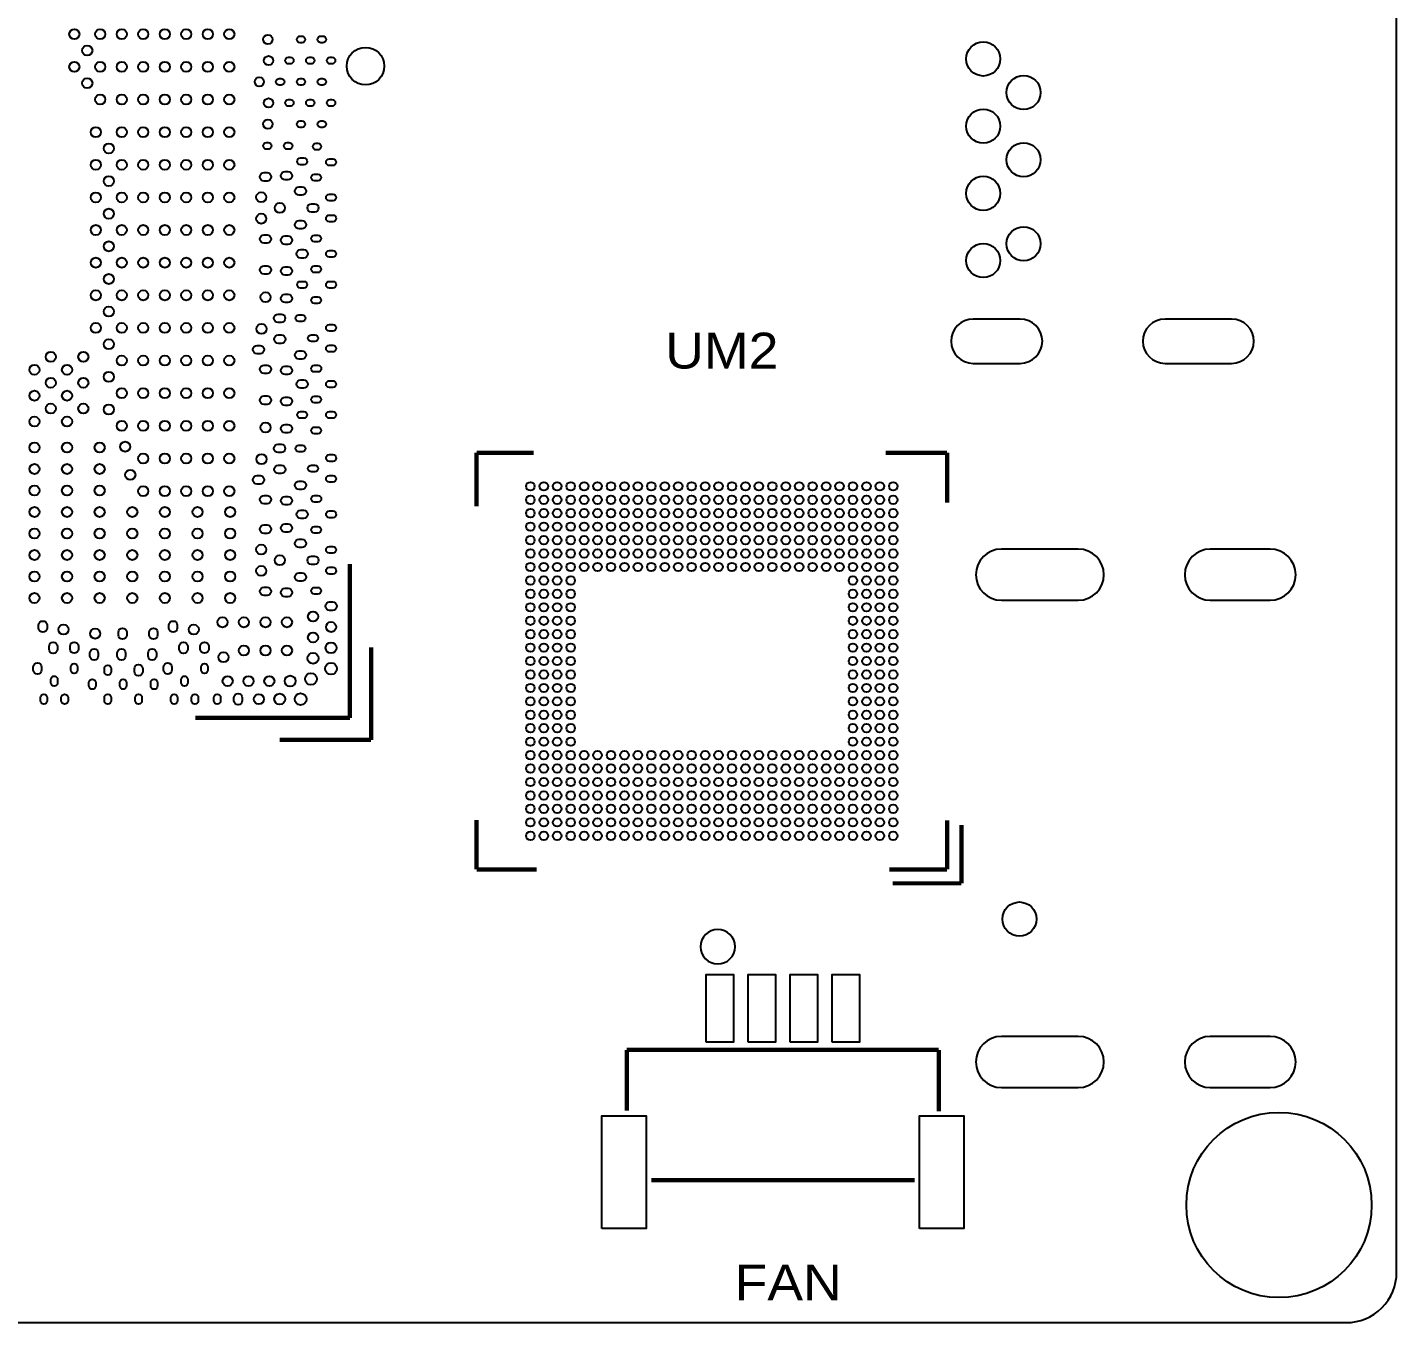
# Model space of a CAD drawing. Extents: x 0 to 88, y 0 to 70.
# Drawn here: x 47.26 to 88, y 0 to 38.54 of the extents above; entities that cross this region are included whole.
import ezdxf

# ---------------------------------------------------------------- set-up
doc = ezdxf.new("R2010")
doc.units = 0
doc.header["$MEASUREMENT"] = 0
for name, color, linetype in [('BG_OUTLINE', 7, 'CONTINUOUS'), ('BG_SILKSCREEN_TOP', 212, 'CONTINUOUS'), ('PG_WB-SILK-R01-TOP', 12, 'CONTINUOUS'), ('PIN_TOP', 92, 'CONTINUOUS'), ('RD_SILKSCREEN_TOP', 140, 'CONTINUOUS')]:
    doc.layers.add(name, color=color, linetype=linetype)

msp = doc.modelspace()

# ---------------------------------------------------------------- linework, layer by layer
at = {"layer": 'BG_OUTLINE'}
for points in [[(88.00084, 1.500124), (88.00084, 68.49999)], [(1.49987, 0), (86.50097, 0)]]:
    msp.add_lwpolyline(points, dxfattribs=at)
msp.add_lwpolyline([(86.50097, 0, 0.414214), (88.00084, 1.500124)], format="xyb", dxfattribs=at)
at = {"layer": 'PG_WB-SILK-R01-TOP'}
for points in [[(62.324742, 25.886918, 0.127, 0.127, 0), (60.62472, 25.886918, 0.127, 0.127, 0)], [(60.62472, 25.886918, 0.127, 0.127, 0), (60.62472, 24.292052, 0.127, 0.127, 0)], [(74.624692, 25.886918, 0.127, 0.127, 0), (72.800718, 25.886918, 0.127, 0.127, 0)], [(74.624692, 24.39797, 0.127, 0.127, 0), (74.624692, 25.886918, 0.127, 0.127, 0)], [(56.855614, 17.994122, 0.127, 0.127, 0), (56.855614, 22.572472, 0.127, 0.127, 0)], [(57.487566, 17.340072, 0.127, 0.127, 0), (57.487566, 20.098512, 0.127, 0.127, 0)], [(52.252626, 17.994122, 0.127, 0.127, 0), (56.855614, 17.994122, 0.127, 0.127, 0)], [(54.762146, 17.340072, 0.127, 0.127, 0), (57.487566, 17.340072, 0.127, 0.127, 0)], [(60.62472, 14.955012, 0.127, 0.127, 0), (60.62472, 13.487146, 0.127, 0.127, 0)], [(74.624692, 13.487146, 0.127, 0.127, 0), (74.624692, 14.948916, 0.127, 0.127, 0)], [(75.051666, 13.072872, 0.127, 0.127, 0), (75.051666, 14.81074, 0.127, 0.127, 0)], [(60.62472, 13.487146, 0.127, 0.127, 0), (62.415674, 13.487146, 0.127, 0.127, 0)], [(72.90181, 13.487146, 0.127, 0.127, 0), (74.624692, 13.487146, 0.127, 0.127, 0)], [(73.010522, 13.072872, 0.127, 0.127, 0), (75.051666, 13.072872, 0.127, 0.127, 0)], [(65.09385, 6.30809, 0.127, 0.127, 0), (65.09385, 8.11403, 0.127, 0.127, 0)], [(65.09385, 8.11403, 0.127, 0.127, 0), (66.80581, 8.11403, 0.127, 0.127, 0)], [(66.80581, 8.11403, 0.127, 0.127, 0), (74.37755, 8.11403, 0.127, 0.127, 0)], [(74.37755, 8.11403, 0.127, 0.127, 0), (74.37755, 6.28777, 0.127, 0.127, 0)], [(73.66, 4.24307, 0.127, 0.127, 0), (65.8241, 4.24307, 0.127, 0.127, 0)]]:
    msp.add_lwpolyline(points, format="xyseb", dxfattribs=at)
msp.add_lwpolyline([(68.315586, 11.186668, 1), (67.287014, 11.186632, 1)], format="xyb", close=True, dxfattribs=at)
at = {"layer": 'PIN_TOP'}
for points in [[(55.375683, 38.285547), (55.425721, 38.285547, -1), (55.425721, 38.085649), (55.375683, 38.085649, -1)], [(55.995697, 38.285547), (56.045735, 38.285547, -1), (56.045735, 38.085649), (55.995697, 38.085649, -1)], [(55.030497, 37.655627), (55.080535, 37.655627, -1), (55.080535, 37.455729), (55.030497, 37.455729, -1)], [(55.650511, 37.655627), (55.700549, 37.655627, -1), (55.700549, 37.455729), (55.650511, 37.455729, -1)], [(56.270525, 37.655627), (56.320563, 37.655627, -1), (56.320563, 37.455729), (56.270525, 37.455729, -1)], [(54.755669, 37.025707), (54.805707, 37.025707, -1), (54.805707, 36.825809), (54.755669, 36.825809, -1)], [(55.375683, 37.025707), (55.425721, 37.025707, -1), (55.425721, 36.825809), (55.375683, 36.825809, -1)], [(55.995697, 37.025707), (56.045735, 37.025707, -1), (56.045735, 36.825809), (55.995697, 36.825809, -1)], [(55.030497, 36.395787), (55.080535, 36.395787, -1), (55.080535, 36.195889), (55.030497, 36.195889, -1)], [(55.650511, 36.395787), (55.700549, 36.395787, -1), (55.700549, 36.195889), (55.650511, 36.195889, -1)], [(56.270525, 36.395787), (56.320563, 36.395787, -1), (56.320563, 36.195889), (56.270525, 36.195889, -1)], [(55.375683, 35.765613), (55.425721, 35.765613, -1), (55.425721, 35.565715), (55.375683, 35.565715, -1)], [(55.995697, 35.765613), (56.045735, 35.765613, -1), (56.045735, 35.565715), (55.995697, 35.565715, -1)], [(54.372891, 35.116389), (54.422929, 35.116389, -1), (54.422929, 34.916491), (54.372891, 34.916491, -1)], [(54.992905, 35.116389), (55.042943, 35.116389, -1), (55.042943, 34.916491), (54.992905, 34.916491, -1)], [(55.850409, 35.096323), (55.900447, 35.096323, -1), (55.900447, 34.896425), (55.850409, 34.896425, -1)], [(55.485538, 34.457767), (55.385462, 34.457767, -1), (55.385462, 34.657665), (55.485538, 34.657665, -1)], [(56.345582, 34.430843), (56.245506, 34.430843, -1), (56.245506, 34.630741), (56.345582, 34.630741, -1)], [(54.924579, 34.254694), (55.009669, 34.254694, -1), (55.009669, 34.004758), (54.924579, 34.004758, -1)], [(54.304565, 34.220658), (54.389655, 34.220658, -1), (54.389655, 33.970722), (54.304565, 33.970722, -1)], [(55.903114, 33.977707), (55.803038, 33.977707, -1), (55.803038, 34.177605), (55.903114, 34.177605, -1)], [(55.342155, 33.796224), (55.427245, 33.796224, -1), (55.427245, 33.546288), (55.342155, 33.546288, -1)], [(56.345582, 33.380807), (56.245506, 33.380807, -1), (56.245506, 33.580705), (56.345582, 33.580705, -1)], [(55.715789, 33.29559), (55.800879, 33.29559, -1), (55.800879, 33.045654), (55.715789, 33.045654, -1)], [(55.342155, 32.79521), (55.427245, 32.79521, -1), (55.427245, 32.545274), (55.342155, 32.545274, -1)], [(56.345582, 32.760793), (56.245506, 32.760793, -1), (56.245506, 32.960691), (56.345582, 32.960691, -1)], [(54.304565, 32.370776), (54.389655, 32.370776, -1), (54.389655, 32.12084), (54.304565, 32.12084, -1)], [(54.924579, 32.33674), (55.009669, 32.33674, -1), (55.009669, 32.086804), (54.924579, 32.086804, -1)], [(55.903114, 32.163639), (55.803038, 32.163639, -1), (55.803038, 32.363537), (55.903114, 32.363537, -1)], [(55.392955, 31.930086), (55.478045, 31.930086, -1), (55.478045, 31.68015), (55.392955, 31.68015, -1)], [(56.345582, 31.705169), (56.245506, 31.705169, -1), (56.245506, 31.905067), (56.345582, 31.905067, -1)], [(54.304565, 31.452566), (54.389655, 31.452566, -1), (54.389655, 31.20263), (54.304565, 31.20263, -1)], [(54.924579, 31.419038), (55.009669, 31.419038, -1), (55.009669, 31.169102), (54.924579, 31.169102, -1)], [(55.903114, 31.246191), (55.803038, 31.246191, -1), (55.803038, 31.446089), (55.903114, 31.446089, -1)], [(55.485538, 30.786959), (55.385462, 30.786959, -1), (55.385462, 30.986857), (55.485538, 30.986857, -1)], [(56.345582, 30.786959), (56.245506, 30.786959, -1), (56.245506, 30.986857), (56.345582, 30.986857, -1)], [(54.924579, 30.604968), (55.009669, 30.604968, -1), (55.009669, 30.355032), (54.924579, 30.355032, -1)], [(55.903114, 30.327981), (55.803038, 30.327981, -1), (55.803038, 30.527879), (55.903114, 30.527879, -1)], [(54.722141, 30.014672), (54.807231, 30.014672, -1), (54.807231, 29.764736), (54.722141, 29.764736, -1)], [(55.434738, 29.789755), (55.334662, 29.789755, -1), (55.334662, 29.989653), (55.434738, 29.989653, -1)], [(75.402186, 28.544774), (76.799186, 28.544774, 1), (76.799186, 29.865574), (75.402186, 29.865574, 1)], [(81.110074, 28.544774), (83.091274, 28.544774, 1), (83.091274, 29.865574), (81.110074, 29.865574, 1)], [(54.727983, 29.390086), (54.813073, 29.390086, -1), (54.813073, 29.14015), (54.727983, 29.14015, -1)], [(55.808372, 29.195141), (55.708296, 29.195141, -1), (55.708296, 29.395039), (55.808372, 29.395039, -1)], [(56.345582, 29.505275), (56.245506, 29.505275, -1), (56.245506, 29.705173), (56.345582, 29.705173, -1)], [(54.095777, 29.080206), (54.180867, 29.080206, -1), (54.180867, 28.83027), (54.095777, 28.83027, -1)], [(56.345582, 28.885261), (56.245506, 28.885261, -1), (56.245506, 29.085159), (56.345582, 29.085159, -1)], [(55.342155, 28.919678), (55.427245, 28.919678, -1), (55.427245, 28.669742), (55.342155, 28.669742, -1)], [(54.304565, 28.494482), (54.389655, 28.494482, -1), (54.389655, 28.244546), (54.304565, 28.244546, -1)], [(54.924579, 28.461208), (55.009669, 28.461208, -1), (55.009669, 28.211272), (54.924579, 28.211272, -1)], [(55.90413, 28.289123), (55.804054, 28.289123, -1), (55.804054, 28.489021), (55.90413, 28.489021, -1)], [(55.392955, 28.054046), (55.478045, 28.054046, -1), (55.478045, 27.80411), (55.392955, 27.80411, -1)], [(56.345582, 27.829129), (56.245506, 27.829129, -1), (56.245506, 28.029027), (56.345582, 28.029027, -1)], [(54.304565, 27.576272), (54.389655, 27.576272, -1), (54.389655, 27.326336), (54.304565, 27.326336, -1)], [(54.924579, 27.542998), (55.009669, 27.542998, -1), (55.009669, 27.293062), (54.924579, 27.293062, -1)], [(55.903114, 27.369897), (55.803038, 27.369897, -1), (55.803038, 27.569795), (55.903114, 27.569795, -1)], [(55.485538, 26.910919), (55.385462, 26.910919, -1), (55.385462, 27.110817), (55.485538, 27.110817, -1)], [(56.345582, 26.910919), (56.245506, 26.910919, -1), (56.245506, 27.110817), (56.345582, 27.110817, -1)], [(54.924579, 26.728674), (55.009669, 26.728674, -1), (55.009669, 26.478738), (54.924579, 26.478738, -1)], [(55.903114, 26.451687), (55.803038, 26.451687, -1), (55.803038, 26.651585), (55.903114, 26.651585, -1)], [(54.722141, 26.138378), (54.807231, 26.138378, -1), (54.807231, 25.888442), (54.722141, 25.888442, -1)], [(55.434738, 25.913461), (55.334662, 25.913461, -1), (55.334662, 26.113359), (55.434738, 26.113359, -1)], [(56.345582, 25.628981), (56.245506, 25.628981, -1), (56.245506, 25.828879), (56.345582, 25.828879, -1)], [(54.727983, 25.513792), (54.813073, 25.513792, -1), (54.813073, 25.263856), (54.727983, 25.263856, -1)], [(55.808372, 25.318847), (55.708296, 25.318847, -1), (55.708296, 25.518745), (55.808372, 25.518745, -1)], [(54.095777, 25.203912), (54.180867, 25.203912, -1), (54.180867, 24.953976), (54.095777, 24.953976, -1)], [(55.342155, 25.043384), (55.427245, 25.043384, -1), (55.427245, 24.793448), (55.342155, 24.793448, -1)], [(56.345582, 25.008967), (56.245506, 25.008967, -1), (56.245506, 25.208865), (56.345582, 25.208865, -1)], [(54.304565, 24.618188), (54.389655, 24.618188, -1), (54.389655, 24.368252), (54.304565, 24.368252, -1)], [(54.924579, 24.584914), (55.009669, 24.584914, -1), (55.009669, 24.334978), (54.924579, 24.334978, -1)], [(55.90413, 24.413083), (55.804054, 24.413083, -1), (55.804054, 24.612981), (55.90413, 24.612981, -1)], [(55.392955, 24.177752), (55.478045, 24.177752, -1), (55.478045, 23.927816), (55.392955, 23.927816, -1)], [(56.345582, 23.952835), (56.245506, 23.952835, -1), (56.245506, 24.152733), (56.345582, 24.152733, -1)], [(54.304565, 23.736808), (54.389655, 23.736808, -1), (54.389655, 23.486872), (54.304565, 23.486872, -1)], [(54.924579, 23.77059), (55.009669, 23.77059, -1), (55.009669, 23.520654), (54.924579, 23.520654, -1)], [(55.903114, 23.493857), (55.803038, 23.493857, -1), (55.803038, 23.693755), (55.903114, 23.693755, -1)], [(55.342155, 23.31212), (55.427245, 23.31212, -1), (55.427245, 23.062184), (55.342155, 23.062184, -1)], [(56.345582, 22.896703), (56.245506, 22.896703, -1), (56.245506, 23.096601), (56.345582, 23.096601, -1)], [(78.529434, 23.018242), (76.243434, 23.018242, 1), (76.243434, 21.494242), (78.529434, 21.494242, 1)], [(84.235544, 23.018242), (82.457544, 23.018242, 1), (82.457544, 21.494242), (84.235544, 21.494242, 1)], [(55.715789, 22.81174), (55.800879, 22.81174, -1), (55.800879, 22.561804), (55.715789, 22.561804, -1)], [(56.345582, 22.276689), (56.245506, 22.276689, -1), (56.245506, 22.476587), (56.345582, 22.476587, -1)], [(55.342155, 22.311106), (55.427245, 22.311106, -1), (55.427245, 22.06117), (55.342155, 22.06117, -1)], [(54.304565, 21.886672), (54.389655, 21.886672, -1), (54.389655, 21.636736), (54.304565, 21.636736, -1)], [(54.924579, 21.852636), (55.009669, 21.852636, -1), (55.009669, 21.6027), (54.924579, 21.6027, -1)], [(55.903114, 21.679789), (55.803038, 21.679789, -1), (55.803038, 21.879687), (55.903114, 21.879687, -1)], [(56.252999, 21.446236), (56.338089, 21.446236, -1), (56.338089, 21.1963), (56.252999, 21.1963, -1)], [(47.84344, 20.753959), (47.84344, 20.668869, -1), (47.593504, 20.668869), (47.593504, 20.753959, -1)], [(51.719734, 20.753959), (51.719734, 20.668869, -1), (51.469798, 20.668869), (51.469798, 20.753959, -1)], [(50.2158, 20.545425), (50.2158, 20.460335, -1), (49.965864, 20.460335), (49.965864, 20.545425, -1)], [(51.13401, 20.545425), (51.13401, 20.460335, -1), (50.884074, 20.460335), (50.884074, 20.545425, -1)], [(48.15332, 20.121753), (48.15332, 20.036663, -1), (47.903384, 20.036663), (47.903384, 20.121753, -1)], [(48.777906, 20.127595), (48.777906, 20.042505, -1), (48.52797, 20.042505), (48.52797, 20.127595, -1)], [(49.368202, 19.925411), (49.368202, 19.840321, -1), (49.118266, 19.840321), (49.118266, 19.925411, -1)], [(50.182526, 19.925411), (50.182526, 19.840321, -1), (49.93259, 19.840321), (49.93259, 19.925411, -1)], [(51.100482, 19.925411), (51.100482, 19.840321, -1), (50.850546, 19.840321), (50.850546, 19.925411, -1)], [(52.029614, 20.121753), (52.029614, 20.036663, -1), (51.779678, 20.036663), (51.779678, 20.121753, -1)], [(52.6542, 20.127595), (52.6542, 20.042505, -1), (52.404264, 20.042505), (52.404264, 20.127595, -1)], [(47.682912, 19.507581), (47.682912, 19.422491, -1), (47.432976, 19.422491), (47.432976, 19.507581, -1)], [(48.552989, 19.414998), (48.552989, 19.515074, -1), (48.752887, 19.515074), (48.752887, 19.414998, -1)], [(49.550447, 19.364452), (49.550447, 19.464528, -1), (49.750345, 19.464528), (49.750345, 19.364452, -1)], [(50.693574, 19.457035), (50.693574, 19.371945, -1), (50.443638, 19.371945), (50.443638, 19.457035, -1)], [(51.559206, 19.507581), (51.559206, 19.422491, -1), (51.30927, 19.422491), (51.30927, 19.507581, -1)], [(52.429283, 19.414998), (52.429283, 19.515074, -1), (52.629181, 19.515074), (52.629181, 19.414998, -1)], [(47.958375, 19.041618), (47.958375, 19.141694, -1), (48.158273, 19.141694), (48.158273, 19.041618, -1)], [(51.834669, 19.041618), (51.834669, 19.141694, -1), (52.034567, 19.141694), (52.034567, 19.041618, -1)], [(49.091215, 18.946876), (49.091215, 19.046952, -1), (49.291113, 19.046952), (49.291113, 18.946876, -1)], [(50.009425, 18.946876), (50.009425, 19.046952, -1), (50.209323, 19.046952), (50.209323, 18.946876, -1)], [(50.928651, 18.94586), (50.928651, 19.045936, -1), (51.128549, 19.045936), (51.128549, 18.94586, -1)], [(47.648495, 18.504154), (47.648495, 18.60423, -1), (47.848393, 18.60423), (47.848393, 18.504154, -1)], [(48.268509, 18.504154), (48.268509, 18.60423, -1), (48.468407, 18.60423), (48.468407, 18.504154, -1)], [(49.550447, 18.504154), (49.550447, 18.60423, -1), (49.750345, 18.60423), (49.750345, 18.504154, -1)], [(50.468657, 18.504154), (50.468657, 18.60423, -1), (50.668555, 18.60423), (50.668555, 18.504154, -1)], [(51.524789, 18.504154), (51.524789, 18.60423, -1), (51.724687, 18.60423), (51.724687, 18.504154, -1)], [(52.144803, 18.504154), (52.144803, 18.60423, -1), (52.344701, 18.60423), (52.344701, 18.504154, -1)], [(52.808759, 18.504154), (52.808759, 18.60423, -1), (53.008657, 18.60423), (53.008657, 18.504154, -1)], [(53.65369, 18.596737), (53.65369, 18.511647, -1), (53.403754, 18.511647), (53.403754, 18.596737, -1)], [(78.529434, 8.518398), (76.243434, 8.518398, 1), (76.243434, 6.994398), (78.529434, 6.994398, 1)], [(84.235544, 8.518398), (82.457544, 8.518398, 1), (82.457544, 6.994398), (84.235544, 6.994398, 1)]]:
    msp.add_lwpolyline(points, format="xyb", close=True, dxfattribs=at)
for points in [[(67.454272, 8.35025), (67.454272, 10.35685), (68.267072, 10.35685), (68.267072, 8.35025)], [(68.70446, 8.35025), (68.70446, 10.35685), (69.51726, 10.35685), (69.51726, 8.35025)], [(69.954394, 8.35025), (69.954394, 10.35685), (70.767194, 10.35685), (70.767194, 8.35025)], [(71.204074, 8.35025), (71.204074, 10.35685), (72.016874, 10.35685), (72.016874, 8.35025)], [(64.350392, 2.802128), (64.350392, 6.154928), (65.671192, 6.154928), (65.671192, 2.802128)], [(73.800208, 2.802128), (73.800208, 6.154928), (75.121008, 6.154928), (75.121008, 2.802128)]]:
    msp.add_lwpolyline(points, close=True, dxfattribs=at)
for centre, radius in [((48.65624, 38.340792), 0.149987), ((49.427384, 38.340792), 0.149987), ((50.067464, 38.340792), 0.149987), ((50.70729, 38.340792), 0.149987), ((51.34737, 38.340792), 0.149987), ((51.98745, 38.340792), 0.149987), ((52.627276, 38.340792), 0.149987), ((53.267356, 38.340792), 0.149987), ((54.41569, 38.185598), 0.137541), ((49.041812, 37.855398), 0.149987), ((57.320942, 37.39134), 0.5588), ((75.700636, 37.605208), 0.508), ((48.65624, 37.36975), 0.149987), ((49.427384, 37.36975), 0.149987), ((50.067464, 37.36975), 0.149987), ((50.70729, 37.36975), 0.149987), ((51.34737, 37.36975), 0.149987), ((51.98745, 37.36975), 0.149987), ((52.627276, 37.36975), 0.149987), ((53.267356, 37.36975), 0.149987), ((54.435756, 37.555678), 0.137541), ((76.900786, 36.60521), 0.508), ((49.041812, 36.884102), 0.149987), ((54.160674, 36.925758), 0.137541), ((49.427384, 36.398454), 0.149987), ((50.067464, 36.398454), 0.149987), ((50.70729, 36.398454), 0.149987), ((51.34737, 36.398454), 0.149987), ((51.98745, 36.398454), 0.149987), ((52.627276, 36.398454), 0.149987), ((53.267356, 36.398454), 0.149987), ((54.435756, 36.295838), 0.137541), ((75.700636, 35.605212), 0.508), ((49.29632, 35.427412), 0.149987), ((50.067464, 35.427412), 0.149987), ((50.70729, 35.427412), 0.149987), ((51.34737, 35.427412), 0.149987), ((51.98745, 35.427412), 0.149987), ((52.627276, 35.427412), 0.149987), ((53.267356, 35.427412), 0.149987), ((54.41569, 35.665664), 0.137541), ((49.681892, 34.941764), 0.149987), ((76.900786, 34.605214), 0.508), ((49.29632, 34.456116), 0.149987), ((50.067464, 34.456116), 0.149987), ((50.70729, 34.456116), 0.149987), ((51.34737, 34.456116), 0.149987), ((51.98745, 34.456116), 0.149987), ((52.627276, 34.456116), 0.149987), ((53.267356, 34.456116), 0.149987), ((49.681892, 33.970468), 0.149987), ((75.700636, 33.605216), 0.508), ((49.29632, 33.48482), 0.149987), ((50.067464, 33.48482), 0.149987), ((50.70729, 33.48482), 0.149987), ((51.34737, 33.48482), 0.149987), ((51.98745, 33.48482), 0.149987), ((52.627276, 33.48482), 0.149987), ((53.267356, 33.48482), 0.149987), ((54.218332, 33.48863), 0.149987), ((49.681892, 32.999426), 0.149987), ((54.218332, 32.852868), 0.149987), ((54.770528, 33.170622), 0.149987), ((49.29632, 32.513778), 0.149987), ((50.067464, 32.513778), 0.149987), ((50.70729, 32.513778), 0.149987), ((51.34737, 32.513778), 0.149987), ((51.98745, 32.513778), 0.149987), ((52.627276, 32.513778), 0.149987), ((53.267356, 32.513778), 0.149987), ((76.900786, 32.105092), 0.508), ((49.681892, 32.02813), 0.149987), ((75.700636, 31.60522), 0.508), ((49.29632, 31.542482), 0.149987), ((50.067464, 31.542482), 0.149987), ((50.70729, 31.542482), 0.149987), ((51.34737, 31.542482), 0.149987), ((51.98745, 31.542482), 0.149987), ((52.627276, 31.542482), 0.149987), ((53.267356, 31.542482), 0.149987), ((49.681892, 31.056834), 0.149987), ((49.29632, 30.57144), 0.149987), ((50.067464, 30.57144), 0.149987), ((50.70729, 30.57144), 0.149987), ((51.34737, 30.57144), 0.149987), ((51.98745, 30.57144), 0.149987), ((52.627276, 30.57144), 0.149987), ((53.267356, 30.57144), 0.149987), ((54.34711, 30.513274), 0.149987), ((49.681892, 30.085792), 0.149987), ((49.29632, 29.600144), 0.149987), ((50.067464, 29.600144), 0.149987), ((50.70729, 29.600144), 0.149987), ((51.34737, 29.600144), 0.149987), ((51.98745, 29.600144), 0.149987), ((52.627276, 29.600144), 0.149987), ((53.267356, 29.600144), 0.149987), ((54.226714, 29.569918), 0.149987), ((49.681892, 29.114496), 0.149987), ((47.953168, 28.741116), 0.149987), ((48.924464, 28.741116), 0.149987), ((50.067464, 28.628848), 0.149987), ((50.70729, 28.628848), 0.149987), ((51.34737, 28.628848), 0.149987), ((51.98745, 28.628848), 0.149987), ((52.627276, 28.628848), 0.149987), ((53.267356, 28.628848), 0.149987), ((47.46752, 28.355544), 0.149987), ((47.953168, 27.969972), 0.149987), ((48.438816, 28.355544), 0.149987), ((48.924464, 27.969972), 0.149987), ((49.681892, 28.1432), 0.149987), ((47.46752, 27.5844), 0.149987), ((48.438816, 27.5844), 0.149987), ((50.067464, 27.657806), 0.149987), ((50.70729, 27.657806), 0.149987), ((51.34737, 27.657806), 0.149987), ((51.98745, 27.657806), 0.149987), ((52.627276, 27.657806), 0.149987), ((53.267356, 27.657806), 0.149987), ((47.953168, 27.199082), 0.149987), ((48.924464, 27.199082), 0.149987), ((49.681892, 27.172158), 0.149987), ((47.46752, 26.81351), 0.149987), ((48.438816, 26.81351), 0.149987), ((50.067464, 26.68651), 0.149987), ((50.70729, 26.68651), 0.149987), ((51.34737, 26.68651), 0.149987), ((51.98745, 26.68651), 0.149987), ((52.627276, 26.68651), 0.149987), ((53.267356, 26.68651), 0.149987), ((54.34711, 26.637234), 0.149987), ((47.46752, 26.04262), 0.149987), ((48.438816, 26.04262), 0.149987), ((49.409858, 26.04262), 0.149987), ((50.167286, 26.066496), 0.149987), ((50.70729, 25.715214), 0.149987), ((51.34737, 25.715214), 0.149987), ((51.98745, 25.715214), 0.149987), ((52.627276, 25.715214), 0.149987), ((53.267356, 25.715214), 0.149987), ((54.226714, 25.693624), 0.149987), ((47.46752, 25.40254), 0.149987), ((48.438816, 25.40254), 0.149987), ((49.409858, 25.40254), 0.149987), ((50.321718, 25.22982), 0.149987), ((47.46752, 24.76246), 0.149987), ((48.438816, 24.76246), 0.149987), ((49.409858, 24.76246), 0.149987), ((50.70729, 24.744172), 0.149987), ((51.34737, 24.744172), 0.149987), ((51.98745, 24.744172), 0.149987), ((52.627276, 24.744172), 0.149987), ((53.267356, 24.744172), 0.149987), ((62.224666, 24.88692), 0.127), ((62.624716, 24.88692), 0.127), ((63.024766, 24.88692), 0.127), ((63.424816, 24.88692), 0.127), ((63.824612, 24.88692), 0.127), ((64.224662, 24.88692), 0.127), ((64.624712, 24.88692), 0.127), ((65.024762, 24.88692), 0.127), ((65.424812, 24.88692), 0.127), ((65.824608, 24.88692), 0.127), ((66.224658, 24.88692), 0.127), ((66.624708, 24.88692), 0.127), ((67.024758, 24.88692), 0.127), ((67.424808, 24.88692), 0.127), ((67.824604, 24.88692), 0.127), ((68.224654, 24.88692), 0.127), ((68.624704, 24.88692), 0.127), ((69.024754, 24.88692), 0.127), ((69.424804, 24.88692), 0.127), ((69.8246, 24.88692), 0.127), ((70.22465, 24.88692), 0.127), ((70.6247, 24.88692), 0.127), ((71.02475, 24.88692), 0.127), ((71.4248, 24.88692), 0.127), ((71.824596, 24.88692), 0.127), ((72.224646, 24.88692), 0.127), ((72.624696, 24.88692), 0.127), ((73.024746, 24.88692), 0.127), ((62.224666, 24.487124), 0.127), ((62.624716, 24.487124), 0.127), ((63.024766, 24.487124), 0.127), ((63.424816, 24.487124), 0.127), ((63.824612, 24.487124), 0.127), ((64.224662, 24.487124), 0.127), ((64.624712, 24.487124), 0.127), ((65.024762, 24.487124), 0.127), ((65.424812, 24.487124), 0.127), ((65.824608, 24.487124), 0.127), ((66.224658, 24.487124), 0.127), ((66.624708, 24.487124), 0.127), ((67.024758, 24.487124), 0.127), ((67.424808, 24.487124), 0.127), ((67.824604, 24.487124), 0.127), ((68.224654, 24.487124), 0.127), ((68.624704, 24.487124), 0.127), ((69.024754, 24.487124), 0.127), ((69.424804, 24.487124), 0.127), ((69.8246, 24.487124), 0.127), ((70.22465, 24.487124), 0.127), ((70.6247, 24.487124), 0.127), ((71.02475, 24.487124), 0.127), ((71.4248, 24.487124), 0.127), ((71.824596, 24.487124), 0.127), ((72.224646, 24.487124), 0.127), ((72.624696, 24.487124), 0.127), ((73.024746, 24.487124), 0.127), ((47.46752, 24.122634), 0.149987), ((48.438816, 24.122634), 0.149987), ((49.409858, 24.122634), 0.149987), ((50.381154, 24.122634), 0.149987), ((51.35245, 24.122634), 0.149987), ((52.323492, 24.122634), 0.149987), ((53.294788, 24.122634), 0.149987), ((62.224666, 24.087074), 0.127), ((62.624716, 24.087074), 0.127), ((63.024766, 24.087074), 0.127), ((63.424816, 24.087074), 0.127), ((63.824612, 24.087074), 0.127), ((64.224662, 24.087074), 0.127), ((64.624712, 24.087074), 0.127), ((65.024762, 24.087074), 0.127), ((65.424812, 24.087074), 0.127), ((65.824608, 24.087074), 0.127), ((66.224658, 24.087074), 0.127), ((66.624708, 24.087074), 0.127), ((67.024758, 24.087074), 0.127), ((67.424808, 24.087074), 0.127), ((67.824604, 24.087074), 0.127), ((68.224654, 24.087074), 0.127), ((68.624704, 24.087074), 0.127), ((69.024754, 24.087074), 0.127), ((69.424804, 24.087074), 0.127), ((69.8246, 24.087074), 0.127), ((70.22465, 24.087074), 0.127), ((70.6247, 24.087074), 0.127), ((71.02475, 24.087074), 0.127), ((71.4248, 24.087074), 0.127), ((71.824596, 24.087074), 0.127), ((72.224646, 24.087074), 0.127), ((72.624696, 24.087074), 0.127), ((73.024746, 24.087074), 0.127), ((47.46752, 23.482554), 0.149987), ((48.438816, 23.482554), 0.149987), ((49.409858, 23.482554), 0.149987), ((50.381154, 23.482554), 0.149987), ((51.35245, 23.482554), 0.149987), ((52.323492, 23.482554), 0.149987), ((53.294788, 23.482554), 0.149987), ((62.224666, 23.687024), 0.127), ((62.624716, 23.687024), 0.127), ((63.024766, 23.687024), 0.127), ((63.424816, 23.687024), 0.127), ((63.824612, 23.687024), 0.127), ((64.224662, 23.687024), 0.127), ((64.624712, 23.687024), 0.127), ((65.024762, 23.687024), 0.127), ((65.424812, 23.687024), 0.127), ((65.824608, 23.687024), 0.127), ((66.224658, 23.687024), 0.127), ((66.624708, 23.687024), 0.127), ((67.024758, 23.687024), 0.127), ((67.424808, 23.687024), 0.127), ((67.824604, 23.687024), 0.127), ((68.224654, 23.687024), 0.127), ((68.624704, 23.687024), 0.127), ((69.024754, 23.687024), 0.127), ((69.424804, 23.687024), 0.127), ((69.8246, 23.687024), 0.127), ((70.22465, 23.687024), 0.127), ((70.6247, 23.687024), 0.127), ((71.02475, 23.687024), 0.127), ((71.4248, 23.687024), 0.127), ((71.824596, 23.687024), 0.127), ((72.224646, 23.687024), 0.127), ((72.624696, 23.687024), 0.127), ((73.024746, 23.687024), 0.127), ((62.224666, 23.286974), 0.127), ((62.624716, 23.286974), 0.127), ((63.024766, 23.286974), 0.127), ((63.424816, 23.286974), 0.127), ((63.824612, 23.286974), 0.127), ((64.224662, 23.286974), 0.127), ((64.624712, 23.286974), 0.127), ((65.024762, 23.286974), 0.127), ((65.424812, 23.286974), 0.127), ((65.824608, 23.286974), 0.127), ((66.224658, 23.286974), 0.127), ((66.624708, 23.286974), 0.127), ((67.024758, 23.286974), 0.127), ((67.424808, 23.286974), 0.127), ((67.824604, 23.286974), 0.127), ((68.224654, 23.286974), 0.127), ((68.624704, 23.286974), 0.127), ((69.024754, 23.286974), 0.127), ((69.424804, 23.286974), 0.127), ((69.8246, 23.286974), 0.127), ((70.22465, 23.286974), 0.127), ((70.6247, 23.286974), 0.127), ((71.02475, 23.286974), 0.127), ((71.4248, 23.286974), 0.127), ((71.824596, 23.286974), 0.127), ((72.224646, 23.286974), 0.127), ((72.624696, 23.286974), 0.127), ((73.024746, 23.286974), 0.127), ((47.46752, 22.842474), 0.149987), ((48.438816, 22.842474), 0.149987), ((49.409858, 22.842474), 0.149987), ((50.381154, 22.842474), 0.149987), ((51.35245, 22.842474), 0.149987), ((52.323492, 22.842474), 0.149987), ((53.294788, 22.842474), 0.149987), ((54.218332, 23.004526), 0.149987), ((54.770528, 22.686772), 0.149987), ((62.224666, 22.886924), 0.127), ((62.624716, 22.886924), 0.127), ((63.024766, 22.886924), 0.127), ((63.424816, 22.886924), 0.127), ((63.824612, 22.886924), 0.127), ((64.224662, 22.886924), 0.127), ((64.624712, 22.886924), 0.127), ((65.024762, 22.886924), 0.127), ((65.424812, 22.886924), 0.127), ((65.824608, 22.886924), 0.127), ((66.224658, 22.886924), 0.127), ((66.624708, 22.886924), 0.127), ((67.024758, 22.886924), 0.127), ((67.424808, 22.886924), 0.127), ((67.824604, 22.886924), 0.127), ((68.224654, 22.886924), 0.127), ((68.624704, 22.886924), 0.127), ((69.024754, 22.886924), 0.127), ((69.424804, 22.886924), 0.127), ((69.8246, 22.886924), 0.127), ((70.22465, 22.886924), 0.127), ((70.6247, 22.886924), 0.127), ((71.02475, 22.886924), 0.127), ((71.4248, 22.886924), 0.127), ((71.824596, 22.886924), 0.127), ((72.224646, 22.886924), 0.127), ((72.624696, 22.886924), 0.127), ((73.024746, 22.886924), 0.127), ((54.218332, 22.368764), 0.149987), ((62.224666, 22.487128), 0.127), ((62.624716, 22.487128), 0.127), ((63.024766, 22.487128), 0.127), ((63.424816, 22.487128), 0.127), ((63.824612, 22.487128), 0.127), ((64.224662, 22.487128), 0.127), ((64.624712, 22.487128), 0.127), ((65.024762, 22.487128), 0.127), ((65.424812, 22.487128), 0.127), ((65.824608, 22.487128), 0.127), ((66.224658, 22.487128), 0.127), ((66.624708, 22.487128), 0.127), ((67.024758, 22.487128), 0.127), ((67.424808, 22.487128), 0.127), ((67.824604, 22.487128), 0.127), ((68.224654, 22.487128), 0.127), ((68.624704, 22.487128), 0.127), ((69.024754, 22.487128), 0.127), ((69.424804, 22.487128), 0.127), ((69.8246, 22.487128), 0.127), ((70.22465, 22.487128), 0.127), ((70.6247, 22.487128), 0.127), ((71.02475, 22.487128), 0.127), ((71.4248, 22.487128), 0.127), ((71.824596, 22.487128), 0.127), ((72.224646, 22.487128), 0.127), ((72.624696, 22.487128), 0.127), ((73.024746, 22.487128), 0.127), ((47.46752, 22.202394), 0.149987), ((48.438816, 22.202394), 0.149987), ((49.409858, 22.202394), 0.149987), ((50.381154, 22.202394), 0.149987), ((51.35245, 22.202394), 0.149987), ((52.323492, 22.202394), 0.149987), ((53.294788, 22.202394), 0.149987), ((62.224666, 22.087078), 0.127), ((62.624716, 22.087078), 0.127), ((63.024766, 22.087078), 0.127), ((63.424816, 22.087078), 0.127), ((71.824596, 22.087078), 0.127), ((72.224646, 22.087078), 0.127), ((72.624696, 22.087078), 0.127), ((73.024746, 22.087078), 0.127), ((47.46752, 21.562568), 0.149987), ((48.438816, 21.562568), 0.149987), ((49.409858, 21.562568), 0.149987), ((50.381154, 21.562568), 0.149987), ((51.35245, 21.562568), 0.149987), ((52.323492, 21.562568), 0.149987), ((53.294788, 21.562568), 0.149987), ((62.224666, 21.687028), 0.127), ((62.624716, 21.687028), 0.127), ((63.024766, 21.687028), 0.127), ((63.424816, 21.687028), 0.127), ((71.824596, 21.687028), 0.127), ((72.224646, 21.687028), 0.127), ((72.624696, 21.687028), 0.127), ((73.024746, 21.687028), 0.127), ((62.224666, 21.286978), 0.127), ((62.624716, 21.286978), 0.127), ((63.024766, 21.286978), 0.127), ((63.424816, 21.286978), 0.127), ((71.824596, 21.286978), 0.127), ((72.224646, 21.286978), 0.127), ((72.624696, 21.286978), 0.127), ((73.024746, 21.286978), 0.127), ((53.06314, 20.840446), 0.149987), ((53.70322, 20.840446), 0.149987), ((54.3433, 20.840446), 0.149987), ((54.983126, 20.840446), 0.149987), ((55.758588, 21.011134), 0.149987), ((56.295544, 20.701254), 0.149987), ((62.224666, 20.886928), 0.127), ((62.624716, 20.886928), 0.127), ((63.024766, 20.886928), 0.127), ((63.424816, 20.886928), 0.127), ((71.824596, 20.886928), 0.127), ((72.224646, 20.886928), 0.127), ((72.624696, 20.886928), 0.127), ((73.024746, 20.886928), 0.127), ((48.333152, 20.623276), 0.149987), ((49.276762, 20.50288), 0.149987), ((52.209446, 20.623276), 0.149987), ((55.758588, 20.39112), 0.149987), ((62.224666, 20.487132), 0.127), ((62.624716, 20.487132), 0.127), ((63.024766, 20.487132), 0.127), ((63.424816, 20.487132), 0.127), ((71.824596, 20.487132), 0.127), ((72.224646, 20.487132), 0.127), ((72.624696, 20.487132), 0.127), ((73.024746, 20.487132), 0.127), ((53.70322, 19.99996), 0.149987), ((54.3433, 19.99996), 0.149987), ((54.983126, 19.99996), 0.149987), ((56.295544, 20.08124), 0.16256), ((62.224666, 20.087082), 0.127), ((62.624716, 20.087082), 0.127), ((63.024766, 20.087082), 0.127), ((63.424816, 20.087082), 0.127), ((71.824596, 20.087082), 0.127), ((72.224646, 20.087082), 0.127), ((72.624696, 20.087082), 0.127), ((73.024746, 20.087082), 0.127), ((53.093112, 19.799808), 0.149987), ((55.758588, 19.771106), 0.16256), ((56.295544, 19.461226), 0.175006), ((62.224666, 19.687032), 0.127), ((62.624716, 19.687032), 0.127), ((63.024766, 19.687032), 0.127), ((63.424816, 19.687032), 0.127), ((71.824596, 19.687032), 0.127), ((72.224646, 19.687032), 0.127), ((72.624696, 19.687032), 0.127), ((73.024746, 19.687032), 0.127), ((53.218588, 19.091148), 0.149987), ((53.838602, 19.091148), 0.149987), ((54.458616, 19.091148), 0.149987), ((55.07863, 19.091148), 0.16256), ((55.696612, 19.153124), 0.175006), ((62.224666, 19.286982), 0.127), ((62.624716, 19.286982), 0.127), ((63.024766, 19.286982), 0.127), ((63.424816, 19.286982), 0.127), ((71.824596, 19.286982), 0.127), ((72.224646, 19.286982), 0.127), ((72.624696, 19.286982), 0.127), ((73.024746, 19.286982), 0.127), ((62.224666, 18.886932), 0.127), ((62.624716, 18.886932), 0.127), ((63.024766, 18.886932), 0.127), ((63.424816, 18.886932), 0.127), ((71.824596, 18.886932), 0.127), ((72.224646, 18.886932), 0.127), ((72.624696, 18.886932), 0.127), ((73.024746, 18.886932), 0.127), ((54.148736, 18.554192), 0.149987), ((54.76875, 18.554192), 0.16256), ((55.388764, 18.554192), 0.175006), ((62.224666, 18.487136), 0.127), ((62.624716, 18.487136), 0.127), ((63.024766, 18.487136), 0.127), ((63.424816, 18.487136), 0.127), ((71.824596, 18.487136), 0.127), ((72.224646, 18.487136), 0.127), ((72.624696, 18.487136), 0.127), ((73.024746, 18.487136), 0.127), ((62.224666, 18.087086), 0.127), ((62.624716, 18.087086), 0.127), ((63.024766, 18.087086), 0.127), ((63.424816, 18.087086), 0.127), ((71.824596, 18.087086), 0.127), ((72.224646, 18.087086), 0.127), ((72.624696, 18.087086), 0.127), ((73.024746, 18.087086), 0.127), ((62.224666, 17.687036), 0.127), ((62.624716, 17.687036), 0.127), ((63.024766, 17.687036), 0.127), ((63.424816, 17.687036), 0.127), ((71.824596, 17.687036), 0.127), ((72.224646, 17.687036), 0.127), ((72.624696, 17.687036), 0.127), ((73.024746, 17.687036), 0.127), ((62.224666, 17.286986), 0.127), ((62.624716, 17.286986), 0.127), ((63.024766, 17.286986), 0.127), ((63.424816, 17.286986), 0.127), ((71.824596, 17.286986), 0.127), ((72.224646, 17.286986), 0.127), ((72.624696, 17.286986), 0.127), ((73.024746, 17.286986), 0.127), ((62.224666, 16.886936), 0.127), ((62.624716, 16.886936), 0.127), ((63.024766, 16.886936), 0.127), ((63.424816, 16.886936), 0.127), ((63.824612, 16.886936), 0.127), ((64.224662, 16.886936), 0.127), ((64.624712, 16.886936), 0.127), ((65.024762, 16.886936), 0.127), ((65.424812, 16.886936), 0.127), ((65.824608, 16.886936), 0.127), ((66.224658, 16.886936), 0.127), ((66.624708, 16.886936), 0.127), ((67.024758, 16.886936), 0.127), ((67.424808, 16.886936), 0.127), ((67.824604, 16.886936), 0.127), ((68.224654, 16.886936), 0.127), ((68.624704, 16.886936), 0.127), ((69.024754, 16.886936), 0.127), ((69.424804, 16.886936), 0.127), ((69.8246, 16.886936), 0.127), ((70.22465, 16.886936), 0.127), ((70.6247, 16.886936), 0.127), ((71.02475, 16.886936), 0.127), ((71.4248, 16.886936), 0.127), ((71.824596, 16.886936), 0.127), ((72.224646, 16.886936), 0.127), ((72.624696, 16.886936), 0.127), ((73.024746, 16.886936), 0.127), ((62.224666, 16.48714), 0.127), ((62.624716, 16.48714), 0.127), ((63.024766, 16.48714), 0.127), ((63.424816, 16.48714), 0.127), ((63.824612, 16.48714), 0.127), ((64.224662, 16.48714), 0.127), ((64.624712, 16.48714), 0.127), ((65.024762, 16.48714), 0.127), ((65.424812, 16.48714), 0.127), ((65.824608, 16.48714), 0.127), ((66.224658, 16.48714), 0.127), ((66.624708, 16.48714), 0.127), ((67.024758, 16.48714), 0.127), ((67.424808, 16.48714), 0.127), ((67.824604, 16.48714), 0.127), ((68.224654, 16.48714), 0.127), ((68.624704, 16.48714), 0.127), ((69.024754, 16.48714), 0.127), ((69.424804, 16.48714), 0.127), ((69.8246, 16.48714), 0.127), ((70.22465, 16.48714), 0.127), ((70.6247, 16.48714), 0.127), ((71.02475, 16.48714), 0.127), ((71.4248, 16.48714), 0.127), ((71.824596, 16.48714), 0.127), ((72.224646, 16.48714), 0.127), ((72.624696, 16.48714), 0.127), ((73.024746, 16.48714), 0.127), ((62.224666, 16.08709), 0.127), ((62.624716, 16.08709), 0.127), ((63.024766, 16.08709), 0.127), ((63.424816, 16.08709), 0.127), ((63.824612, 16.08709), 0.127), ((64.224662, 16.08709), 0.127), ((64.624712, 16.08709), 0.127), ((65.024762, 16.08709), 0.127), ((65.424812, 16.08709), 0.127), ((65.824608, 16.08709), 0.127), ((66.224658, 16.08709), 0.127), ((66.624708, 16.08709), 0.127), ((67.024758, 16.08709), 0.127), ((67.424808, 16.08709), 0.127), ((67.824604, 16.08709), 0.127), ((68.224654, 16.08709), 0.127), ((68.624704, 16.08709), 0.127), ((69.024754, 16.08709), 0.127), ((69.424804, 16.08709), 0.127), ((69.8246, 16.08709), 0.127), ((70.22465, 16.08709), 0.127), ((70.6247, 16.08709), 0.127), ((71.02475, 16.08709), 0.127), ((71.4248, 16.08709), 0.127), ((71.824596, 16.08709), 0.127), ((72.224646, 16.08709), 0.127), ((72.624696, 16.08709), 0.127), ((73.024746, 16.08709), 0.127), ((62.224666, 15.68704), 0.127), ((62.624716, 15.68704), 0.127), ((63.024766, 15.68704), 0.127), ((63.424816, 15.68704), 0.127), ((63.824612, 15.68704), 0.127), ((64.224662, 15.68704), 0.127), ((64.624712, 15.68704), 0.127), ((65.024762, 15.68704), 0.127), ((65.424812, 15.68704), 0.127), ((65.824608, 15.68704), 0.127), ((66.224658, 15.68704), 0.127), ((66.624708, 15.68704), 0.127), ((67.024758, 15.68704), 0.127), ((67.424808, 15.68704), 0.127), ((67.824604, 15.68704), 0.127), ((68.224654, 15.68704), 0.127), ((68.624704, 15.68704), 0.127), ((69.024754, 15.68704), 0.127), ((69.424804, 15.68704), 0.127), ((69.8246, 15.68704), 0.127), ((70.22465, 15.68704), 0.127), ((70.6247, 15.68704), 0.127), ((71.02475, 15.68704), 0.127), ((71.4248, 15.68704), 0.127), ((71.824596, 15.68704), 0.127), ((72.224646, 15.68704), 0.127), ((72.624696, 15.68704), 0.127), ((73.024746, 15.68704), 0.127), ((62.224666, 15.28699), 0.127), ((62.624716, 15.28699), 0.127), ((63.024766, 15.28699), 0.127), ((63.424816, 15.28699), 0.127), ((63.824612, 15.28699), 0.127), ((64.224662, 15.28699), 0.127), ((64.624712, 15.28699), 0.127), ((65.024762, 15.28699), 0.127), ((65.424812, 15.28699), 0.127), ((65.824608, 15.28699), 0.127), ((66.224658, 15.28699), 0.127), ((66.624708, 15.28699), 0.127), ((67.024758, 15.28699), 0.127), ((67.424808, 15.28699), 0.127), ((67.824604, 15.28699), 0.127), ((68.224654, 15.28699), 0.127), ((68.624704, 15.28699), 0.127), ((69.024754, 15.28699), 0.127), ((69.424804, 15.28699), 0.127), ((69.8246, 15.28699), 0.127), ((70.22465, 15.28699), 0.127), ((70.6247, 15.28699), 0.127), ((71.02475, 15.28699), 0.127), ((71.4248, 15.28699), 0.127), ((71.824596, 15.28699), 0.127), ((72.224646, 15.28699), 0.127), ((72.624696, 15.28699), 0.127), ((73.024746, 15.28699), 0.127), ((62.224666, 14.88694), 0.127), ((62.624716, 14.88694), 0.127), ((63.024766, 14.88694), 0.127), ((63.424816, 14.88694), 0.127), ((63.824612, 14.88694), 0.127), ((64.224662, 14.88694), 0.127), ((64.624712, 14.88694), 0.127), ((65.024762, 14.88694), 0.127), ((65.424812, 14.88694), 0.127), ((65.824608, 14.88694), 0.127), ((66.224658, 14.88694), 0.127), ((66.624708, 14.88694), 0.127), ((67.024758, 14.88694), 0.127), ((67.424808, 14.88694), 0.127), ((67.824604, 14.88694), 0.127), ((68.224654, 14.88694), 0.127), ((68.624704, 14.88694), 0.127), ((69.024754, 14.88694), 0.127), ((69.424804, 14.88694), 0.127), ((69.8246, 14.88694), 0.127), ((70.22465, 14.88694), 0.127), ((70.6247, 14.88694), 0.127), ((71.02475, 14.88694), 0.127), ((71.4248, 14.88694), 0.127), ((71.824596, 14.88694), 0.127), ((72.224646, 14.88694), 0.127), ((72.624696, 14.88694), 0.127), ((73.024746, 14.88694), 0.127), ((62.224666, 14.487144), 0.127), ((62.624716, 14.487144), 0.127), ((63.024766, 14.487144), 0.127), ((63.424816, 14.487144), 0.127), ((63.824612, 14.487144), 0.127), ((64.224662, 14.487144), 0.127), ((64.624712, 14.487144), 0.127), ((65.024762, 14.487144), 0.127), ((65.424812, 14.487144), 0.127), ((65.824608, 14.487144), 0.127), ((66.224658, 14.487144), 0.127), ((66.624708, 14.487144), 0.127), ((67.024758, 14.487144), 0.127), ((67.424808, 14.487144), 0.127), ((67.824604, 14.487144), 0.127), ((68.224654, 14.487144), 0.127), ((68.624704, 14.487144), 0.127), ((69.024754, 14.487144), 0.127), ((69.424804, 14.487144), 0.127), ((69.8246, 14.487144), 0.127), ((70.22465, 14.487144), 0.127), ((70.6247, 14.487144), 0.127), ((71.02475, 14.487144), 0.127), ((71.4248, 14.487144), 0.127), ((71.824596, 14.487144), 0.127), ((72.224646, 14.487144), 0.127), ((72.624696, 14.487144), 0.127), ((73.024746, 14.487144), 0.127), ((76.778866, 12.00912), 0.508), ((84.500974, 3.50012), 2.7559)]:
    msp.add_circle(centre, radius, dxfattribs=at)

# ---------------------------------------------------------------- texts
at = {"layer": 'BG_SILKSCREEN_TOP', "width": 1.119048}
msp.add_text('FAN', height=1.0668, dxfattribs=at).set_placement((68.3006, 0.6604))
at = {"layer": 'RD_SILKSCREEN_TOP', "width": 1.119048}
msp.add_text('UM2', height=1.0668, dxfattribs=at).set_placement((66.237866, 28.39212))

doc.saveas('drawing.dxf')
